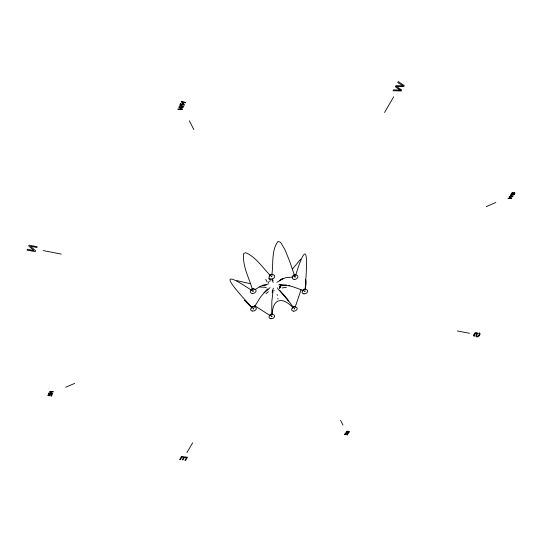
<?xml version="1.0" encoding="UTF-8"?>
<svg xmlns="http://www.w3.org/2000/svg" width="542" height="542" viewBox="0 0 542 542"><rect width="100%" height="100%" fill="white"/><g stroke="black" fill="none" stroke-linecap="round" stroke-linejoin="round"><path stroke-width="0.81" d="M272.24 292.727L272.362 290.62L273.507 288.161M271.312 276.393L271.725 276.86L271.766 276.224M271.84 274.95C273.507 264.117 271.183 250.648 277.917 241.522L279.909 241.976L281.061 243.06L284.99 249.787L289.455 260.749L294.624 275.77M304.286 291.027L304.99 291.582L305.038 290.946M305.126 289.753C306.359 271.142 310.254 228.426 295.756 274.984M268.405 282.91L268.547 281.847M305.234 289.767C305.261 286.718 307.09 281.738 305.417 279.618M271.461 316.433L271.928 316.433M272.199 314.502C272.66 298.324 282.551 296.454 292.951 307.646M253.195 308.845L253.602 308.161M273.046 290.817L271.847 301.413L271.745 314.888M269.76 281.799L270.214 280.072L268.703 278.446M513.409 193.189L513.179 193.806A8.137 5.515 -32.4 0 0 513.01 194.232C512.949 195.472 514.812 194.05 514.392 193.298A1.104 0.752 -32.2 0 0 514.107 193.081L514.405 192.715M294.536 276.786L295.072 277.097L295.227 276.603M294.347 308.845L294.719 308.561M295.248 306.941L301.088 289.652M252.626 291.02L253.053 291.298L253.27 290.736M280.072 287.097L279.428 288.391L280.749 287.023M186.976 452.577L192.681 442.767M384.576 112.465L393.675 96.808M254.821 306.216L260.634 296.955L267.491 288.893M300.627 259.151L292.517 269.035M479.365 335.491L480.077 334.116A2.236 1.402 -26.5 0 0 479.291 333.005M348.777 431.31L348.567 431.574A0.908 0.556 -20.4 0 1 348.818 431.683L348.425 432.611L347.727 432.421A6.707 4.072 -20.6 0 1 347.828 432.123L347.957 431.696A0.84 0.508 -20.4 0 0 347.131 431.249M276.86 282.348L283.1 278.568M270.092 287.612L267.829 289.55M268.08 289.699L263.954 292.755M282.517 278.507L279.53 280.79M268.439 291.752L266.027 293.642M281.4 285.431L279.496 286.86L282.125 285.017L281.4 285.431L286.508 285.139M474.887 333.276L475.246 333.032A1.701 1.07 -26.4 0 1 475.862 332.774M255.153 289.563L260.594 286.169L268.405 283.927M278.724 284.943L280.952 284.347M280.377 279.733L285.668 277.7L293.005 277.003M65.65 387.259L74.674 383.384M486.33 206.597L495.835 202.512M282.016 287.985L286.501 287.213M266.332 285.133L262.497 285.18M288.52 285.783L289.746 285.627M279.76 284.97C288.093 284.326 295.993 287.782 303.554 290.783M273.798 290.729L274.36 290.702M259.753 287.043L264.733 287.233L266.346 287.795M509.69 196.773L512.712 196.766L512.989 196.367L510.584 194.781L510.307 195.181L512.447 196.448L509.433 196.448L509.107 196.922L510.307 197.742A10.555 7.188 -32.5 0 0 511.187 198.257L508.233 198.176L507.962 198.568L511.465 198.562L511.729 198.182L509.636 196.773M179.49 107.18L183.372 107.262L183.596 106.767L179.958 104.681L179.727 105.182L182.918 106.849L179.016 106.76L178.745 107.343L180.574 108.427A12.107 10.257 -17.6 0 0 181.888 109.111L178.033 108.908L177.817 109.396L182.349 109.498L182.566 109.03L179.382 107.174M396.541 86.435L403.729 86.659L404.285 85.697L398.336 81.585L397.774 82.56L403.038 85.853L395.999 85.629L395.342 86.761L398.323 88.895M250.025 283.656L236.705 280.607M43.143 250.567L61.219 254.076M457.306 330.932L469.528 333.303M479.291 333.005L478.661 333.56L479.135 333.838A1.24 0.779 -26.5 0 1 479.25 334.062L479.263 334.279A2.554 1.599 -26.4 0 1 478.166 335.877L477.861 336.081A0.955 0.596 -26.4 0 1 476.669 335.925L476.689 335.667A2.527 1.579 -26.5 0 1 476.77 335.383L476.845 335.186A22.446 13.909 -27 0 1 477.021 334.78L477.407 333.797A2.364 1.484 -26.4 0 0 477.455 333.445L477.421 333.208M245.54 300.458L244.388 300.268L251.644 307.497M254.415 305.539L270.37 315.722M251.461 290.261C210.702 262.938 237.985 292.124 252.125 307.626M396.602 86.476L401.73 90.08L401.202 90.981L393.038 90.744L393.587 89.803L400.491 90.216A23.828 18.523 -35.4 0 1 398.329 88.888M273.08 280.614L272.016 278.873M273.263 282.436L272.057 280.112M279.889 290.458L285.79 297.212L293.534 307.551M252.972 308.547L253.412 309.035M270.458 275.431C262.497 267.85 256.081 256.908 245.546 252.66L243.663 253.642C242.24 266.102 249.252 278.148 252.565 289.923M288.398 300.729L277.85 288.75L277.545 287.843M287.118 299.042L288.656 300.973M265.79 279.354L267.199 282.07M294.042 308.181L294.563 309.028M189.368 120.771L193.826 129.613M340.552 420.274L342.998 425.124M252.816 290.634L253.053 291.298M294.855 276.447L295.072 277.097M277.843 298.303L277.999 298.967M277.152 294.462L277.341 295.39M271.752 315.708L271.888 316.711M514.412 192.701A1.321 0.901 -32.2 0 1 514.832 193.697C514.751 194.957 511.966 195.872 512.637 194.029A11.111 7.527 -32.4 0 1 512.779 193.69L512.895 192.905L512.007 193.25A2.127 1.45 -32.2 0 0 511.831 193.501L511.662 194.653A1.152 0.786 -32.2 0 1 511.242 193.914A1.904 1.301 -32.2 0 1 512.102 192.742A1.057 0.718 -32.2 0 1 512.576 192.491A1.016 0.691 -32.2 0 1 513.423 193.189M348.791 431.303A1.091 0.664 -20.4 0 1 349.285 431.947C349.217 432.848 347.076 433.62 347.368 432.306A9.16 5.555 -20.7 0 1 347.456 432.069L347.436 431.52L346.711 431.825A1.755 1.07 -20.4 0 0 346.582 432.001L346.575 432.787A0.948 0.576 -20.4 0 1 346.114 432.313A1.572 0.955 -20.4 0 1 346.738 431.473A0.874 0.528 -20.4 0 1 347.131 431.276M479.365 335.491A3.008 1.883 -26.4 0 1 478.451 336.338L478.186 336.487A1.938 1.213 -26.5 0 1 476.54 336.819A1.965 1.233 -26.5 0 1 476.364 336.765A1.66 1.037 -26.4 0 1 475.869 336.331L476.614 333.601A0.84 0.528 -26.4 0 0 476.391 333.357A0.928 0.583 -26.4 0 0 476.194 333.31A0.84 0.528 -26.4 0 0 475.822 333.35L474.311 334.97A1.172 0.738 -26.4 0 0 474.406 335.376L474.833 335.627L474.338 336.223A2.073 1.301 -26.4 0 1 473.606 335.755M477.522 336.758A2.053 1.287 -26.5 0 1 477.265 336.812M473.613 335.755A1.836 1.152 -26.4 0 1 473.525 335.403L473.559 335.091A2.9 1.816 -26.4 0 1 473.681 334.746L473.877 334.38A4.302 2.696 -26.5 0 1 474.148 334.001A3.286 2.06 -26.5 0 1 474.88 333.269M475.869 332.788A1.667 1.043 -26.4 0 1 477.448 333.195M293.053 276.183A1.538 1.098 -20.9 0 1 294.082 274.74A1.538 1.098 -20.9 0 1 295.864 275.031M269.984 276.163A1.545 1.118 -19.7 0 1 270.871 274.415A1.545 1.118 -19.7 0 1 272.816 275.018M251.244 290.214A1.538 1.098 -18.5 0 1 252.321 288.723A1.538 1.098 -18.5 0 1 254.13 289.191M251.678 308.154A1.511 1.07 -18.2 0 1 252.545 306.454A1.511 1.07 -18.2 0 1 254.449 307.084M269.93 315.715A1.497 1.043 -19 0 1 270.919 314.177A1.497 1.043 -19 0 1 272.721 314.672M292.49 308.134A1.491 1.043 -20.2 0 1 293.439 306.623A1.491 1.043 -20.2 0 1 295.255 307.002M302.931 290.81A1.511 1.064 -21.1 0 1 303.933 289.218A1.511 1.064 -21.1 0 1 305.742 289.719M27.412 249.3L27.1 250.099L35.257 251.671L35.596 250.824L30.501 246.285L36.917 247.538L37.242 246.739L29.065 245.147L28.726 246L33.828 250.54L27.412 249.3M48.672 393.844L47.859 395.653L48.279 395.707L48.949 394.237L50.04 394.38L49.417 395.762L49.83 395.816L50.46 394.434L51.673 394.596L50.975 396.127L51.402 396.182L52.249 394.319L48.672 393.844M49.071 392.97L48.929 393.282L52.506 393.763L52.662 393.424L50.447 391.731L53.407 391.791L49.823 391.31L49.674 391.649L51.883 393.343L49.071 392.97M180.384 103.732L180.174 104.2L184.266 105.317L184.49 104.816L182.159 102.004L185.371 102.885L185.588 102.418L181.495 101.293L181.265 101.794L183.602 104.606L180.384 103.732M181.441 456.533L179.639 459.643L180.357 459.724L181.827 457.184L183.691 457.394L182.315 459.765L183.027 459.846L184.402 457.475L186.468 457.705L184.937 460.334L185.649 460.415L187.518 457.218L181.441 456.533M345.498 433.139L344.434 434.67L345.62 433.464L346.453 433.573L345.647 434.738L346.772 433.614L347.7 433.736L347.117 435.077L348.215 433.498L345.498 433.139M294.313 279.435A2.947 2.107 -20.9 0 0 297.843 276.183A2.947 2.107 -20.9 0 0 293.08 276A2.947 2.107 -20.9 0 0 294.313 279.435M270.81 279.123A2.967 2.141 -19.7 0 0 274.706 276.108A2.967 2.141 -19.7 0 0 270.045 275.485A2.967 2.141 -19.7 0 0 270.81 279.123M252.315 293.432A2.947 2.107 -18.5 0 0 256.014 290.349A2.947 2.107 -18.5 0 0 251.278 289.923A2.947 2.107 -18.5 0 0 252.315 293.432M252.558 311.047A2.906 2.046 -18.2 0 0 256.244 308.073A2.906 2.046 -18.2 0 0 251.603 307.632A2.906 2.046 -18.2 0 0 252.558 311.047M270.973 318.723A2.866 1.999 -19 0 0 274.537 315.722A2.866 1.999 -19 0 0 269.93 315.424A2.866 1.999 -19 0 0 270.973 318.723M293.561 311.149A2.866 1.992 -20.2 0 0 297.131 308.12A2.866 1.992 -20.2 0 0 292.551 307.842A2.866 1.992 -20.2 0 0 293.561 311.149M304.021 293.839A2.9 2.039 -21.1 0 0 307.626 290.736A2.9 2.039 -21.1 0 0 302.998 290.451A2.9 2.039 -21.1 0 0 304.021 293.839"/></g></svg>
